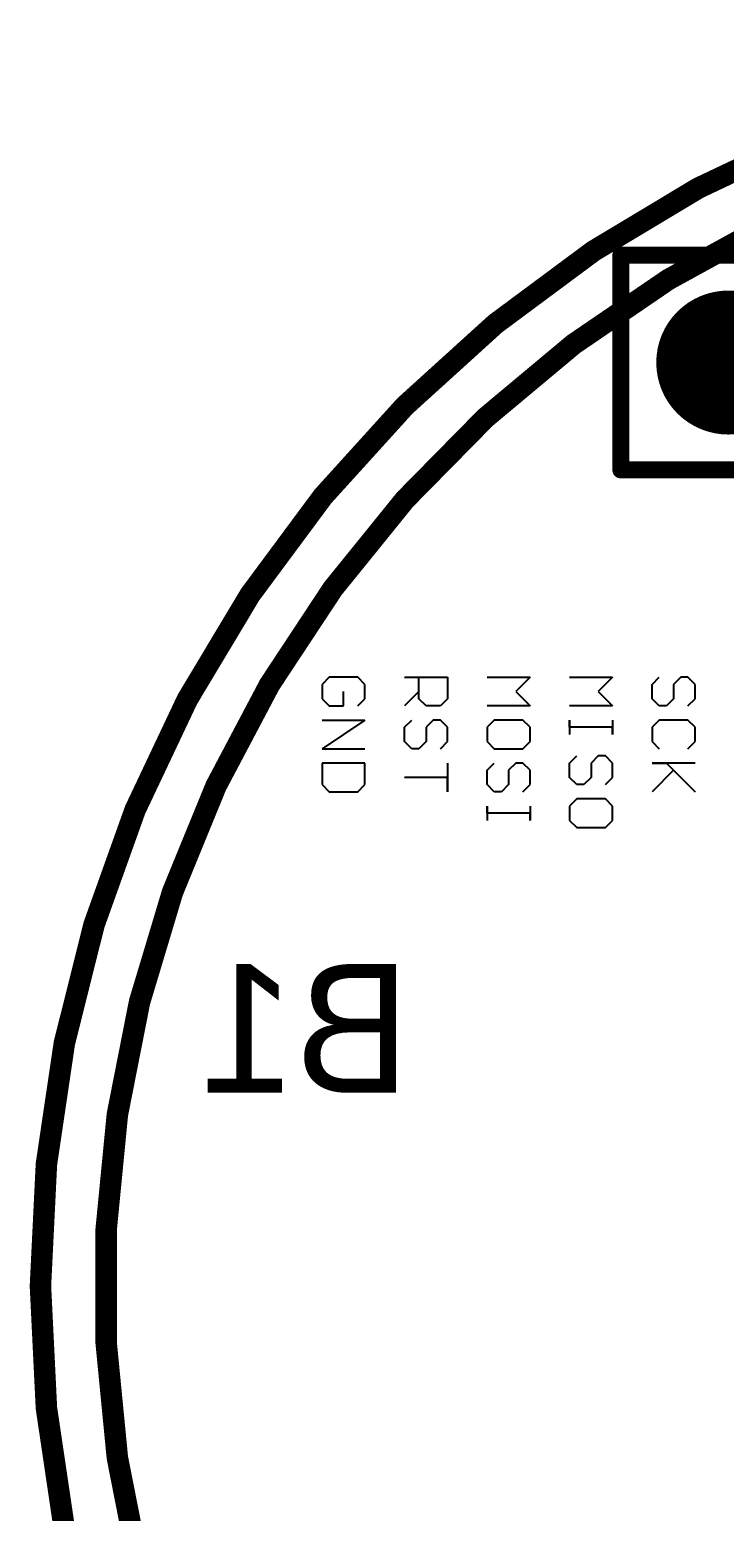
# Model space of a CAD drawing. Header units: millimetres. Extents: x 1.33 to 2.86, y 0.66 to 1.83.
# Drawn here: x 1.325 to 1.648, y 1.14 to 1.83 of the extents above; entities that cross this region are included whole.
import ezdxf

# ---------------------------------------------------------------- set-up
doc = ezdxf.new("R2010")
doc.units = ezdxf.units.MM
doc.header["$MEASUREMENT"] = 0
for name, color, linetype in [('BottomLayer', 5, 'Continuous'), ('BottomOverlay', 54, 'Continuous'), ('BottomSolder', 6, 'Continuous'), ('Mechanical9', 56, 'Continuous'), ('MultiLayer', 9, 'Continuous'), ('PadHoleLayer', 156, 'Continuous'), ('TopLayer', 1, 'Continuous'), ('TopOverlay', 2, 'Continuous'), ('TopSolder', 216, 'Continuous')]:
    doc.layers.add(name, color=color, linetype=linetype)

# ---------------------------------------------------------------- blocks, each defined once
blk = doc.blocks.new('HDR1X6_1')
at = {"layer": 'BottomLayer', "const_width": 0.02953}
for points in [[(0.08524, 0, 1), (0.11476, 0, 1)], [(0.18524, 0, 1), (0.21476, 0, 1)], [(0.28524, 0, 1), (0.31476, 0, 1)], [(0.38524, 0, 1), (0.41476, 0, 1)], [(0.48524, 0, 1), (0.51476, 0, 1)]]:
    blk.add_lwpolyline(points, format="xyb", close=True, dxfattribs=at)
at = {"layer": 'BottomLayer'}
blk.add_solid([(-0.02953, -0.02953), (0.02953, -0.02953), (-0.02953, 0.02953), (0.02953, 0.02953)], dxfattribs=at)
at = {"layer": 'BottomSolder', "const_width": 0.03353}
for points in [[(0.08324, 0, 1), (0.11676, 0, 1)], [(0.18324, 0, 1), (0.21676, 0, 1)], [(0.28324, 0, 1), (0.31676, 0, 1)], [(0.38324, 0, 1), (0.41676, 0, 1)], [(0.48324, 0, 1), (0.51676, 0, 1)]]:
    blk.add_lwpolyline(points, format="xyb", close=True, dxfattribs=at)
at = {"layer": 'BottomSolder'}
blk.add_solid([(-0.03353, -0.03353), (0.03353, -0.03353), (-0.03353, 0.03353), (0.03353, 0.03353)], dxfattribs=at)
at = {"layer": 'MultiLayer', "const_width": 0.02953}
for points in [[(0.08524, 0, 1), (0.11476, 0, 1)], [(0.18524, 0, 1), (0.21476, 0, 1)], [(0.28524, 0, 1), (0.31476, 0, 1)], [(0.38524, 0, 1), (0.41476, 0, 1)], [(0.48524, 0, 1), (0.51476, 0, 1)]]:
    blk.add_lwpolyline(points, format="xyb", close=True, dxfattribs=at)
at = {"layer": 'MultiLayer'}
blk.add_solid([(-0.02953, -0.02953), (0.02953, -0.02953), (-0.02953, 0.02953), (0.02953, 0.02953)], dxfattribs=at)
at = {"layer": 'PadHoleLayer', "const_width": 0.01772}
for points in [[(-0.00886, 0, 1), (0.00886, 0, 1)], [(0.09114, 0, 1), (0.10886, 0, 1)], [(0.19114, 0, 1), (0.20886, 0, 1)], [(0.29114, 0, 1), (0.30886, 0, 1)], [(0.39114, 0, 1), (0.40886, 0, 1)], [(0.49114, 0, 1), (0.50886, 0, 1)]]:
    blk.add_lwpolyline(points, format="xyb", close=True, dxfattribs=at)
at = {"layer": 'TopLayer', "const_width": 0.02953}
for points in [[(0.08524, 0, 1), (0.11476, 0, 1)], [(0.18524, 0, 1), (0.21476, 0, 1)], [(0.28524, 0, 1), (0.31476, 0, 1)], [(0.38524, 0, 1), (0.41476, 0, 1)], [(0.48524, 0, 1), (0.51476, 0, 1)]]:
    blk.add_lwpolyline(points, format="xyb", close=True, dxfattribs=at)
at = {"layer": 'TopLayer'}
blk.add_solid([(-0.02953, -0.02953), (0.02953, -0.02953), (-0.02953, 0.02953), (0.02953, 0.02953)], dxfattribs=at)
at = {"layer": 'TopOverlay', "const_width": 0.00787}
for points in [[(-0.05, 0.05), (-0.05, -0.05)], [(0.55, 0.05), (-0.05, 0.05)], [(0.55, 0.05), (0.55, -0.05)], [(0.55, -0.05), (-0.05, -0.05)]]:
    blk.add_lwpolyline(points, dxfattribs=at)
at = {"layer": 'TopOverlay', "const_width": 0.00394}
for points in [[(-0.05197, 0.05, 1), (-0.04803, 0.05, 1)], [(-0.05197, 0.05, 1), (-0.04803, 0.05, 1)], [(0.54803, 0.05, 1), (0.55197, 0.05, 1)], [(0.54803, 0.05, 1), (0.55197, 0.05, 1)], [(-0.05197, -0.05, 1), (-0.04803, -0.05, 1)], [(-0.05197, -0.05, 1), (-0.04803, -0.05, 1)], [(0.54803, -0.05, 1), (0.55197, -0.05, 1)], [(0.54803, -0.05, 1), (0.55197, -0.05, 1)]]:
    blk.add_lwpolyline(points, format="xyb", close=True, dxfattribs=at)
at = {"layer": 'TopSolder', "const_width": 0.03353}
for points in [[(0.08324, 0, 1), (0.11676, 0, 1)], [(0.18324, 0, 1), (0.21676, 0, 1)], [(0.28324, 0, 1), (0.31676, 0, 1)], [(0.38324, 0, 1), (0.41676, 0, 1)], [(0.48324, 0, 1), (0.51676, 0, 1)]]:
    blk.add_lwpolyline(points, format="xyb", close=True, dxfattribs=at)
at = {"layer": 'TopSolder'}
blk.add_solid([(-0.03353, -0.03353), (0.03353, -0.03353), (-0.03353, 0.03353), (0.03353, 0.03353)], dxfattribs=at)
blk = doc.blocks.new('1025_B_2')
at = {"layer": 'BottomOverlay', "const_width": 0.01}
blk.add_lwpolyline([(0.73921, -0.14978, -7.20545), (0.73921, 0.14978)], format="xyb", dxfattribs=at)

msp = doc.modelspace()

# ---------------------------------------------------------------- linework, layer by layer
at = {"layer": 'Mechanical9', "const_width": 0.01}
msp.add_lwpolyline([(2.46451, 1.075, -6.673687), (2.46452, 1.41499)], format="xyb", dxfattribs=at)
at = {"layer": 'TopLayer'}
for p, q in [((1.64075, 1.72564), (1.68193, 1.74658)), ((1.60149, 1.70131), (1.64075, 1.72564)), ((1.56441, 1.67375), (1.60149, 1.70131)), ((1.52978, 1.64318), (1.56441, 1.67375)), ((1.49785, 1.6098), (1.52978, 1.64318)), ((1.46884, 1.57385), (1.49785, 1.6098)), ((1.44295, 1.53558), (1.46884, 1.57385)), ((1.42038, 1.49528), (1.44295, 1.53558)), ((1.40128, 1.45322), (1.42038, 1.49528)), ((1.38579, 1.4097), (1.40128, 1.45322)), ((1.37401, 1.36503), (1.38579, 1.4097)), ((1.36603, 1.31953), (1.37401, 1.36503)), ((1.36191, 1.27352), (1.36603, 1.31953)), ((1.36168, 1.22732), (1.36191, 1.27352)), ((1.36534, 1.18127), (1.36168, 1.22732)), ((1.37285, 1.13569), (1.36534, 1.18127))]:
    msp.add_line(p, q, dxfattribs=at)
at = {"layer": 'TopOverlay'}
for p, q in [((1.46433, 1.5285), (1.461, 1.52517)), ((1.461, 1.52517), (1.461, 1.5185)), ((1.47766, 1.5285), (1.46433, 1.5285)), ((1.48099, 1.52517), (1.47766, 1.5285)), ((1.48099, 1.5185), (1.48099, 1.52517)), ((1.49939, 1.5285), (1.51939, 1.5285)), ((1.50606, 1.5185), (1.50606, 1.5285)), ((1.51939, 1.5285), (1.51939, 1.5185)), ((1.53778, 1.5285), (1.55778, 1.5285)), ((1.55778, 1.5285), (1.55111, 1.52184)), ((1.57618, 1.5285), (1.59617, 1.5285)), ((1.59617, 1.5285), (1.58951, 1.52184)), ((1.61457, 1.52517), (1.6179, 1.5285)), ((1.61457, 1.5185), (1.61457, 1.52517)), ((1.6279, 1.5285), (1.62457, 1.52517)), ((1.62457, 1.52517), (1.62457, 1.5185)), ((1.63123, 1.5285), (1.6279, 1.5285)), ((1.63456, 1.52517), (1.63123, 1.5285)), ((1.63456, 1.5185), (1.63456, 1.52517)), ((1.461, 1.5185), (1.46433, 1.51517)), ((1.471, 1.51517), (1.471, 1.52184)), ((1.47766, 1.51517), (1.48099, 1.5185)), ((1.50606, 1.52184), (1.49939, 1.51517)), ((1.50939, 1.51517), (1.50606, 1.5185)), ((1.51939, 1.5185), (1.51605, 1.51517)), ((1.55111, 1.52184), (1.55778, 1.51517)), ((1.58951, 1.52184), (1.59617, 1.51517)), ((1.6179, 1.51517), (1.61457, 1.5185)), ((1.62457, 1.5185), (1.62123, 1.51517)), ((1.63123, 1.51517), (1.63456, 1.5185)), ((1.46433, 1.51517), (1.471, 1.51517)), ((1.51605, 1.51517), (1.50939, 1.51517)), ((1.55778, 1.51517), (1.53778, 1.51517)), ((1.59617, 1.51517), (1.57618, 1.51517)), ((1.62123, 1.51517), (1.6179, 1.51517)), ((1.461, 1.50851), (1.48099, 1.50851)), ((1.48099, 1.50851), (1.461, 1.49518)), ((1.49939, 1.50517), (1.50272, 1.50851)), ((1.49939, 1.49851), (1.49939, 1.50517)), ((1.51272, 1.50851), (1.50939, 1.50517)), ((1.50939, 1.50517), (1.50939, 1.49851)), ((1.51605, 1.50851), (1.51272, 1.50851)), ((1.51939, 1.50517), (1.51605, 1.50851)), ((1.51939, 1.49851), (1.51939, 1.50517)), ((1.54112, 1.50851), (1.53778, 1.50517)), ((1.53778, 1.50517), (1.53778, 1.49851)), ((1.55445, 1.50851), (1.54112, 1.50851)), ((1.55778, 1.50517), (1.55445, 1.50851)), ((1.55778, 1.49851), (1.55778, 1.50517)), ((1.57618, 1.50517), (1.57618, 1.50851)), ((1.57618, 1.50851), (1.57618, 1.50184)), ((1.59617, 1.50517), (1.57618, 1.50517)), ((1.59617, 1.50851), (1.59617, 1.50184)), ((1.59617, 1.50184), (1.59617, 1.50517)), ((1.6179, 1.50851), (1.61457, 1.50517)), ((1.61457, 1.50517), (1.61457, 1.49851)), ((1.63123, 1.50851), (1.6179, 1.50851)), ((1.63456, 1.50517), (1.63123, 1.50851)), ((1.63456, 1.49851), (1.63456, 1.50517)), ((1.50272, 1.49518), (1.49939, 1.49851)), ((1.50939, 1.49851), (1.50606, 1.49518)), ((1.51605, 1.49518), (1.51939, 1.49851)), ((1.53778, 1.49851), (1.54112, 1.49518)), ((1.55445, 1.49518), (1.55778, 1.49851)), ((1.61457, 1.49851), (1.6179, 1.49518)), ((1.63123, 1.49518), (1.63456, 1.49851)), ((1.461, 1.49518), (1.48099, 1.49518)), ((1.50606, 1.49518), (1.50272, 1.49518)), ((1.54112, 1.49518), (1.55445, 1.49518)), ((1.57618, 1.48851), (1.57951, 1.49185)), ((1.58951, 1.49185), (1.58617, 1.48851)), ((1.59284, 1.49185), (1.58951, 1.49185)), ((1.59617, 1.48851), (1.59284, 1.49185)), ((1.48099, 1.48851), (1.461, 1.48851)), ((1.461, 1.48851), (1.461, 1.47852)), ((1.48099, 1.47852), (1.48099, 1.48851)), ((1.51939, 1.48851), (1.51939, 1.47518)), ((1.53778, 1.48518), (1.54112, 1.48851)), ((1.53778, 1.47852), (1.53778, 1.48518)), ((1.55111, 1.48851), (1.54778, 1.48518)), ((1.54778, 1.48518), (1.54778, 1.47852)), ((1.55445, 1.48851), (1.55111, 1.48851)), ((1.55778, 1.48518), (1.55445, 1.48851)), ((1.55778, 1.47852), (1.55778, 1.48518)), ((1.57618, 1.48185), (1.57618, 1.48851)), ((1.58617, 1.48851), (1.58617, 1.48185)), ((1.59617, 1.48185), (1.59617, 1.48851)), ((1.63456, 1.48851), (1.61457, 1.48851)), ((1.61457, 1.48851), (1.62123, 1.48851)), ((1.62457, 1.48518), (1.61457, 1.47518)), ((1.62123, 1.48851), (1.63456, 1.47518)), ((1.63456, 1.47518), (1.62457, 1.48518)), ((1.461, 1.47852), (1.46433, 1.47518)), ((1.47766, 1.47518), (1.48099, 1.47852)), ((1.51939, 1.48185), (1.49939, 1.48185)), ((1.51939, 1.47518), (1.51939, 1.48185)), ((1.54112, 1.47518), (1.53778, 1.47852)), ((1.54778, 1.47852), (1.54445, 1.47518)), ((1.55445, 1.47518), (1.55778, 1.47852)), ((1.57951, 1.47852), (1.57618, 1.48185)), ((1.58284, 1.47852), (1.57951, 1.47852)), ((1.58617, 1.48185), (1.58284, 1.47852)), ((1.59284, 1.47852), (1.59617, 1.48185)), ((1.46433, 1.47518), (1.47766, 1.47518)), ((1.54445, 1.47518), (1.54112, 1.47518)), ((1.57951, 1.47185), (1.57618, 1.46852)), ((1.59284, 1.47185), (1.57951, 1.47185)), ((1.59617, 1.46852), (1.59284, 1.47185)), ((1.53778, 1.46519), (1.53778, 1.46852)), ((1.53778, 1.46852), (1.53778, 1.46185)), ((1.55778, 1.46519), (1.53778, 1.46519)), ((1.55778, 1.46852), (1.55778, 1.46185)), ((1.55778, 1.46185), (1.55778, 1.46519)), ((1.57618, 1.46852), (1.57618, 1.46185)), ((1.59617, 1.46185), (1.59617, 1.46852)), ((1.57618, 1.46185), (1.57951, 1.45852)), ((1.57951, 1.45852), (1.59284, 1.45852)), ((1.59284, 1.45852), (1.59617, 1.46185))]:
    msp.add_line(p, q, dxfattribs=at)

# ---------------------------------------------------------------- block references
for name, p, rotation in [('1025_B_2', (1.7, 1.245), 360), ('HDR1X6_1', (2.15, 1.675), 180)]:
    msp.add_blockref(name, p, dxfattribs=dict(rotation=rotation))

# ---------------------------------------------------------------- texts
at = {"layer": 'BottomOverlay', "text_generation_flag": 2}
msp.add_text('B1', height=0.06, dxfattribs=at).set_placement((1.502, 1.335))

doc.saveas('drawing.dxf')
